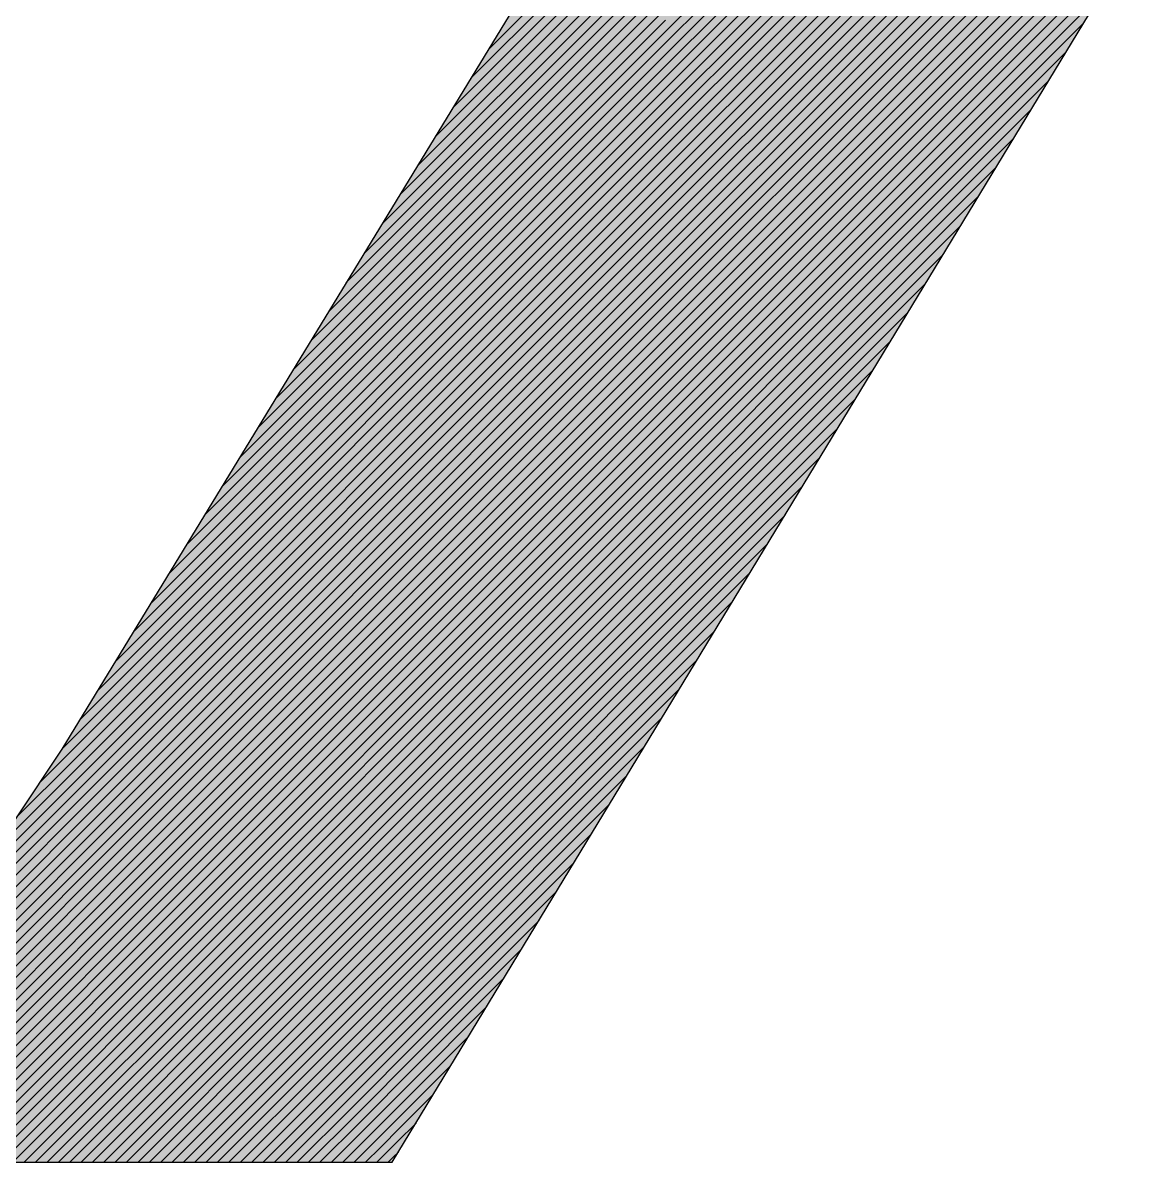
# Model space of a CAD drawing. Extents: x -15895 to 12929, y -2522 to 15173.
# Drawn here: x -8995.8 to -8961.4, y 11124.63 to 11160.04 of the extents above; entities that cross this region are included whole.
import ezdxf

# ---------------------------------------------------------------- set-up
doc = ezdxf.new("R2010")
doc.units = 0
doc.layers.add('MTH-CARIMBO-TXT1', color=1, linetype='Continuous')

msp = doc.modelspace()

# ---------------------------------------------------------------- linework, layer by layer
at = {"layer": 'MTH-CARIMBO-TXT1', "linetype": 'Continuous'}
for p, q in [((-8975.93, 11159.651), (-8967.332, 11168.249)), ((-8976.152, 11158.721), (-8966.977, 11167.897)), ((-8976.041, 11159.186), (-8967.154, 11168.073)), ((-8976.374, 11157.792), (-8966.622, 11167.545)), ((-8976.263, 11158.257), (-8966.799, 11167.721)), ((-8976.597, 11156.862), (-8966.267, 11167.192)), ((-8976.486, 11157.327), (-8966.444, 11167.368)), ((-8976.819, 11155.933), (-8965.912, 11166.84)), ((-8976.708, 11156.398), (-8966.089, 11167.016)), ((-8977.042, 11155.003), (-8965.557, 11166.488)), ((-8976.93, 11155.468), (-8965.734, 11166.664)), ((-8981.323, 11159.207), (-8974.372, 11166.158)), ((-8977.264, 11154.074), (-8965.202, 11166.136)), ((-8977.153, 11154.538), (-8965.379, 11166.312)), ((-8977.487, 11153.144), (-8964.846, 11165.784)), ((-8977.375, 11153.609), (-8965.024, 11165.96)), ((-8981.875, 11158.302), (-8974.484, 11165.693)), ((-8977.709, 11152.215), (-8964.491, 11165.432)), ((-8977.598, 11152.679), (-8964.669, 11165.608)), ((-8982.427, 11157.396), (-8974.595, 11165.228)), ((-8977.931, 11151.285), (-8964.136, 11165.08)), ((-8977.82, 11151.75), (-8964.314, 11165.256)), ((-8982.979, 11156.491), (-8974.706, 11164.763)), ((-8978.154, 11150.356), (-8963.781, 11164.728)), ((-8978.043, 11150.82), (-8963.959, 11164.904)), ((-8978.376, 11149.426), (-8963.426, 11164.376)), ((-8978.265, 11149.891), (-8963.604, 11164.552)), ((-8983.531, 11155.585), (-8974.817, 11164.299)), ((-8978.599, 11148.496), (-8963.071, 11164.024)), ((-8978.488, 11148.961), (-8963.249, 11164.2)), ((-8984.082, 11154.68), (-8974.929, 11163.834)), ((-8978.821, 11147.567), (-8962.716, 11163.672)), ((-8978.71, 11148.032), (-8962.894, 11163.848)), ((-8984.634, 11153.775), (-8975.04, 11163.369)), ((-8979.044, 11146.637), (-8962.361, 11163.32)), ((-8978.932, 11147.102), (-8962.539, 11163.496)), ((-8985.186, 11152.869), (-8975.151, 11162.904)), ((-8979.266, 11145.708), (-8962.006, 11162.968)), ((-8979.155, 11146.173), (-8962.184, 11163.144)), ((-8979.489, 11144.778), (-8961.651, 11162.616)), ((-8979.377, 11145.243), (-8961.828, 11162.792)), ((-8985.738, 11151.964), (-8975.262, 11162.44)), ((-8979.6, 11144.313), (-8961.473, 11162.44)), ((-8986.29, 11151.059), (-8975.373, 11161.975)), ((-8986.842, 11150.153), (-8975.485, 11161.51)), ((-8979.711, 11143.849), (-8961.724, 11161.836)), ((-8987.393, 11149.248), (-8975.596, 11161.045)), ((-8979.822, 11143.384), (-8962.27, 11160.936)), ((-8987.945, 11148.342), (-8975.707, 11160.581)), ((-8988.497, 11147.437), (-8975.818, 11160.116)), ((-8979.933, 11142.919), (-8962.816, 11160.037)), ((-8989.049, 11146.532), (-8975.93, 11159.651)), ((-8989.601, 11145.626), (-8976.041, 11159.186)), ((-8980.045, 11142.454), (-8963.362, 11159.137)), ((-8990.153, 11144.721), (-8976.152, 11158.721)), ((-8990.704, 11143.815), (-8976.263, 11158.257)), ((-8980.156, 11141.99), (-8963.908, 11158.237)), ((-8991.256, 11142.91), (-8976.374, 11157.792)), ((-8991.808, 11142.005), (-8976.486, 11157.327)), ((-8980.267, 11141.525), (-8964.455, 11157.337)), ((-8992.36, 11141.099), (-8976.597, 11156.862)), ((-8992.912, 11140.194), (-8976.708, 11156.398)), ((-8980.378, 11141.06), (-8965.001, 11156.438)), ((-8993.463, 11139.289), (-8976.819, 11155.933)), ((-8994.015, 11138.383), (-8976.93, 11155.468)), ((-8980.49, 11140.595), (-8965.547, 11155.538)), ((-8994.567, 11137.478), (-8977.042, 11155.003)), ((-8994.422, 11137.269), (-8977.153, 11154.538)), ((-8980.601, 11140.13), (-8966.093, 11154.638)), ((-8994.265, 11137.073), (-8977.264, 11154.074)), ((-8980.712, 11139.666), (-8966.639, 11153.738)), ((-8994.108, 11136.876), (-8977.375, 11153.609)), ((-8993.951, 11136.68), (-8977.487, 11153.144)), ((-8993.794, 11136.483), (-8977.598, 11152.679)), ((-8980.823, 11139.201), (-8967.185, 11152.839)), ((-8993.637, 11136.287), (-8977.709, 11152.215)), ((-8980.934, 11138.736), (-8967.732, 11151.939)), ((-8993.48, 11136.091), (-8977.82, 11151.75)), ((-8993.322, 11135.894), (-8977.931, 11151.285)), ((-8981.046, 11138.271), (-8968.278, 11151.039)), ((-8993.165, 11135.698), (-8978.043, 11150.82)), ((-8993.008, 11135.501), (-8978.154, 11150.356)), ((-8992.851, 11135.305), (-8978.265, 11149.891)), ((-8981.157, 11137.807), (-8968.824, 11150.139)), ((-8992.694, 11135.108), (-8978.376, 11149.426)), ((-8981.268, 11137.342), (-8969.37, 11149.24)), ((-8992.537, 11134.912), (-8978.488, 11148.961)), ((-8992.38, 11134.716), (-8978.599, 11148.496)), ((-8981.379, 11136.877), (-8969.916, 11148.34)), ((-8992.222, 11134.519), (-8978.71, 11148.032)), ((-8992.065, 11134.323), (-8978.821, 11147.567)), ((-8981.491, 11136.412), (-8970.463, 11147.44)), ((-8991.908, 11134.126), (-8978.932, 11147.102)), ((-8991.751, 11133.93), (-8979.044, 11146.637)), ((-8981.602, 11135.948), (-8971.009, 11146.54)), ((-8991.594, 11133.734), (-8979.155, 11146.173)), ((-8991.437, 11133.537), (-8979.266, 11145.708)), ((-8981.713, 11135.483), (-8971.555, 11145.641)), ((-8991.28, 11133.341), (-8979.377, 11145.243)), ((-8991.123, 11133.144), (-8979.489, 11144.778)), ((-8981.824, 11135.018), (-8972.101, 11144.741)), ((-8990.965, 11132.948), (-8979.6, 11144.313)), ((-8990.808, 11132.751), (-8979.711, 11143.849)), ((-8981.935, 11134.553), (-8972.647, 11143.841)), ((-8990.651, 11132.555), (-8979.822, 11143.384)), ((-8990.494, 11132.359), (-8979.933, 11142.919)), ((-8982.047, 11134.088), (-8973.194, 11142.941)), ((-8990.337, 11132.162), (-8980.045, 11142.454)), ((-8982.158, 11133.624), (-8973.74, 11142.042)), ((-8990.18, 11131.966), (-8980.156, 11141.99)), ((-8990.023, 11131.769), (-8980.267, 11141.525)), ((-8989.865, 11131.573), (-8980.378, 11141.06)), ((-8982.269, 11133.159), (-8974.286, 11141.142)), ((-8989.708, 11131.377), (-8980.49, 11140.595)), ((-8982.38, 11132.694), (-8974.832, 11140.242)), ((-8989.551, 11131.18), (-8980.601, 11140.13)), ((-8989.394, 11130.984), (-8980.712, 11139.666)), ((-8989.237, 11130.787), (-8980.823, 11139.201)), ((-8982.491, 11132.229), (-8975.378, 11139.342)), ((-8989.08, 11130.591), (-8980.934, 11138.736)), ((-8988.923, 11130.394), (-8981.046, 11138.271)), ((-8982.603, 11131.765), (-8975.925, 11138.443)), ((-8988.765, 11130.198), (-8981.157, 11137.807)), ((-8982.714, 11131.3), (-8976.471, 11137.543)), ((-8995.979, 11135.359), (-8994.265, 11137.073)), ((-8995.272, 11136.42), (-8994.422, 11137.269)), ((-8988.608, 11130.002), (-8981.268, 11137.342)), ((-8996.686, 11134.299), (-8994.108, 11136.876)), ((-8988.451, 11129.805), (-8981.379, 11136.877)), ((-8998.1, 11132.177), (-8993.794, 11136.483)), ((-8997.393, 11133.238), (-8993.951, 11136.68)), ((-8988.294, 11129.609), (-8981.491, 11136.412)), ((-8982.825, 11130.835), (-8977.017, 11136.643)), ((-8999.514, 11130.056), (-8993.48, 11136.091)), ((-8998.807, 11131.117), (-8993.637, 11136.287)), ((-9000.928, 11127.935), (-8993.165, 11135.698)), ((-9000.221, 11128.995), (-8993.322, 11135.894)), ((-8988.137, 11129.412), (-8981.602, 11135.948)), ((-8982.936, 11130.37), (-8977.563, 11135.743)), ((-9002.343, 11125.813), (-8992.851, 11135.305)), ((-9001.636, 11126.874), (-8993.008, 11135.501)), ((-8987.98, 11129.216), (-8981.713, 11135.483)), ((-9003.05, 11124.753), (-8992.694, 11135.108)), ((-8987.823, 11129.019), (-8981.824, 11135.018)), ((-9002.82, 11124.629), (-8992.537, 11134.912)), ((-9002.466, 11124.629), (-8992.38, 11134.716)), ((-8983.048, 11129.905), (-8978.109, 11134.844)), ((-9002.113, 11124.629), (-8992.222, 11134.519)), ((-9001.759, 11124.629), (-8992.065, 11134.323)), ((-8987.666, 11128.823), (-8981.935, 11134.553)), ((-9001.406, 11124.629), (-8991.908, 11134.126)), ((-9001.052, 11124.629), (-8991.751, 11133.93)), ((-8987.508, 11128.627), (-8982.047, 11134.088)), ((-8983.159, 11129.441), (-8978.656, 11133.944)), ((-9000.698, 11124.629), (-8991.594, 11133.734)), ((-9000.345, 11124.629), (-8991.437, 11133.537)), ((-8987.351, 11128.43), (-8982.158, 11133.624)), ((-8999.991, 11124.629), (-8991.28, 11133.341)), ((-8999.638, 11124.629), (-8991.123, 11133.144)), ((-8999.284, 11124.629), (-8990.965, 11132.948)), ((-8987.194, 11128.234), (-8982.269, 11133.159)), ((-8983.27, 11128.976), (-8979.202, 11133.044)), ((-8998.931, 11124.629), (-8990.808, 11132.751)), ((-8998.577, 11124.629), (-8990.651, 11132.555)), ((-8987.037, 11128.037), (-8982.38, 11132.694)), ((-8998.224, 11124.629), (-8990.494, 11132.359)), ((-8997.87, 11124.629), (-8990.337, 11132.162)), ((-8986.88, 11127.841), (-8982.491, 11132.229)), ((-8983.381, 11128.511), (-8979.748, 11132.144)), ((-8997.517, 11124.629), (-8990.18, 11131.966)), ((-8997.163, 11124.629), (-8990.023, 11131.769)), ((-8986.723, 11127.645), (-8982.603, 11131.765)), ((-8996.809, 11124.629), (-8989.865, 11131.573)), ((-8996.456, 11124.629), (-8989.708, 11131.377)), ((-8996.102, 11124.629), (-8989.551, 11131.18)), ((-8986.566, 11127.448), (-8982.714, 11131.3)), ((-8983.492, 11128.046), (-8980.294, 11131.245)), ((-8995.749, 11124.629), (-8989.394, 11130.984)), ((-8995.395, 11124.629), (-8989.237, 11130.787)), ((-8986.408, 11127.252), (-8982.825, 11130.835)), ((-8995.042, 11124.629), (-8989.08, 11130.591)), ((-8994.688, 11124.629), (-8988.923, 11130.394)), ((-8986.251, 11127.055), (-8982.936, 11130.37)), ((-8983.604, 11127.582), (-8980.84, 11130.345)), ((-8994.335, 11124.629), (-8988.765, 11130.198)), ((-8993.981, 11124.629), (-8988.608, 11130.002)), ((-8993.627, 11124.629), (-8988.451, 11129.805)), ((-8986.094, 11126.859), (-8983.048, 11129.905)), ((-8993.274, 11124.629), (-8988.294, 11129.609)), ((-8992.92, 11124.629), (-8988.137, 11129.412)), ((-8985.937, 11126.662), (-8983.159, 11129.441)), ((-8983.715, 11127.117), (-8981.387, 11129.445)), ((-8992.567, 11124.629), (-8987.98, 11129.216)), ((-8992.213, 11124.629), (-8987.823, 11129.019)), ((-8985.78, 11126.466), (-8983.27, 11128.976)), ((-8991.86, 11124.629), (-8987.666, 11128.823)), ((-8991.506, 11124.629), (-8987.508, 11128.627)), ((-8991.153, 11124.629), (-8987.351, 11128.43)), ((-8990.799, 11124.629), (-8987.194, 11128.234)), ((-8985.623, 11126.27), (-8983.381, 11128.511)), ((-8983.826, 11126.652), (-8981.933, 11128.545)), ((-8990.445, 11124.629), (-8987.037, 11128.037)), ((-8985.466, 11126.073), (-8983.492, 11128.046)), ((-8990.092, 11124.629), (-8986.88, 11127.841)), ((-8989.738, 11124.629), (-8986.723, 11127.645)), ((-8985.309, 11125.877), (-8983.604, 11127.582)), ((-8983.937, 11126.187), (-8982.479, 11127.646)), ((-8989.385, 11124.629), (-8986.566, 11127.448)), ((-8989.031, 11124.629), (-8986.408, 11127.252)), ((-8988.678, 11124.629), (-8986.251, 11127.055)), ((-8988.324, 11124.629), (-8986.094, 11126.859)), ((-8985.151, 11125.68), (-8983.715, 11127.117)), ((-8987.971, 11124.629), (-8985.937, 11126.662)), ((-8987.617, 11124.629), (-8985.78, 11126.466)), ((-8984.994, 11125.484), (-8983.826, 11126.652)), ((-8984.049, 11125.723), (-8983.025, 11126.746)), ((-8987.263, 11124.629), (-8985.623, 11126.27)), ((-8984.837, 11125.288), (-8983.937, 11126.187)), ((-8986.91, 11124.629), (-8985.466, 11126.073)), ((-8986.556, 11124.629), (-8985.309, 11125.877)), ((-8984.16, 11125.258), (-8983.571, 11125.846)), ((-8986.203, 11124.629), (-8985.151, 11125.68)), ((-8985.849, 11124.629), (-8984.994, 11125.484)), ((-8984.68, 11125.091), (-8984.049, 11125.723)), ((-8985.496, 11124.629), (-8984.837, 11125.288)), ((-8985.142, 11124.629), (-8984.68, 11125.091)), ((-8984.523, 11124.895), (-8984.16, 11125.258)), ((-8984.789, 11124.629), (-8984.523, 11124.895)), ((-8984.435, 11124.629), (-8984.366, 11124.698)), ((-8984.366, 11124.698), (-8984.271, 11124.793)), ((-8984.271, 11124.793), (-8984.118, 11124.946))]:
    msp.add_line(p, q, dxfattribs=at)
msp.add_lwpolyline([(-8972.618, 11173.49), (-8994.577, 11137.462), (-9003.132, 11124.629), (-8984.31, 11124.629), (-8961.401, 11162.368)], dxfattribs=at)
for points in [[(-8984.31, 11124.629), (-8972.618, 11173.49), (-8994.577, 11137.462)], [(-8972.618, 11173.49), (-8984.31, 11124.629), (-8961.401, 11162.368)], [(-9003.132, 11124.629), (-8984.31, 11124.629), (-8994.577, 11137.462)]]:
    msp.add_solid(points, dxfattribs=at)

doc.saveas('drawing.dxf')
